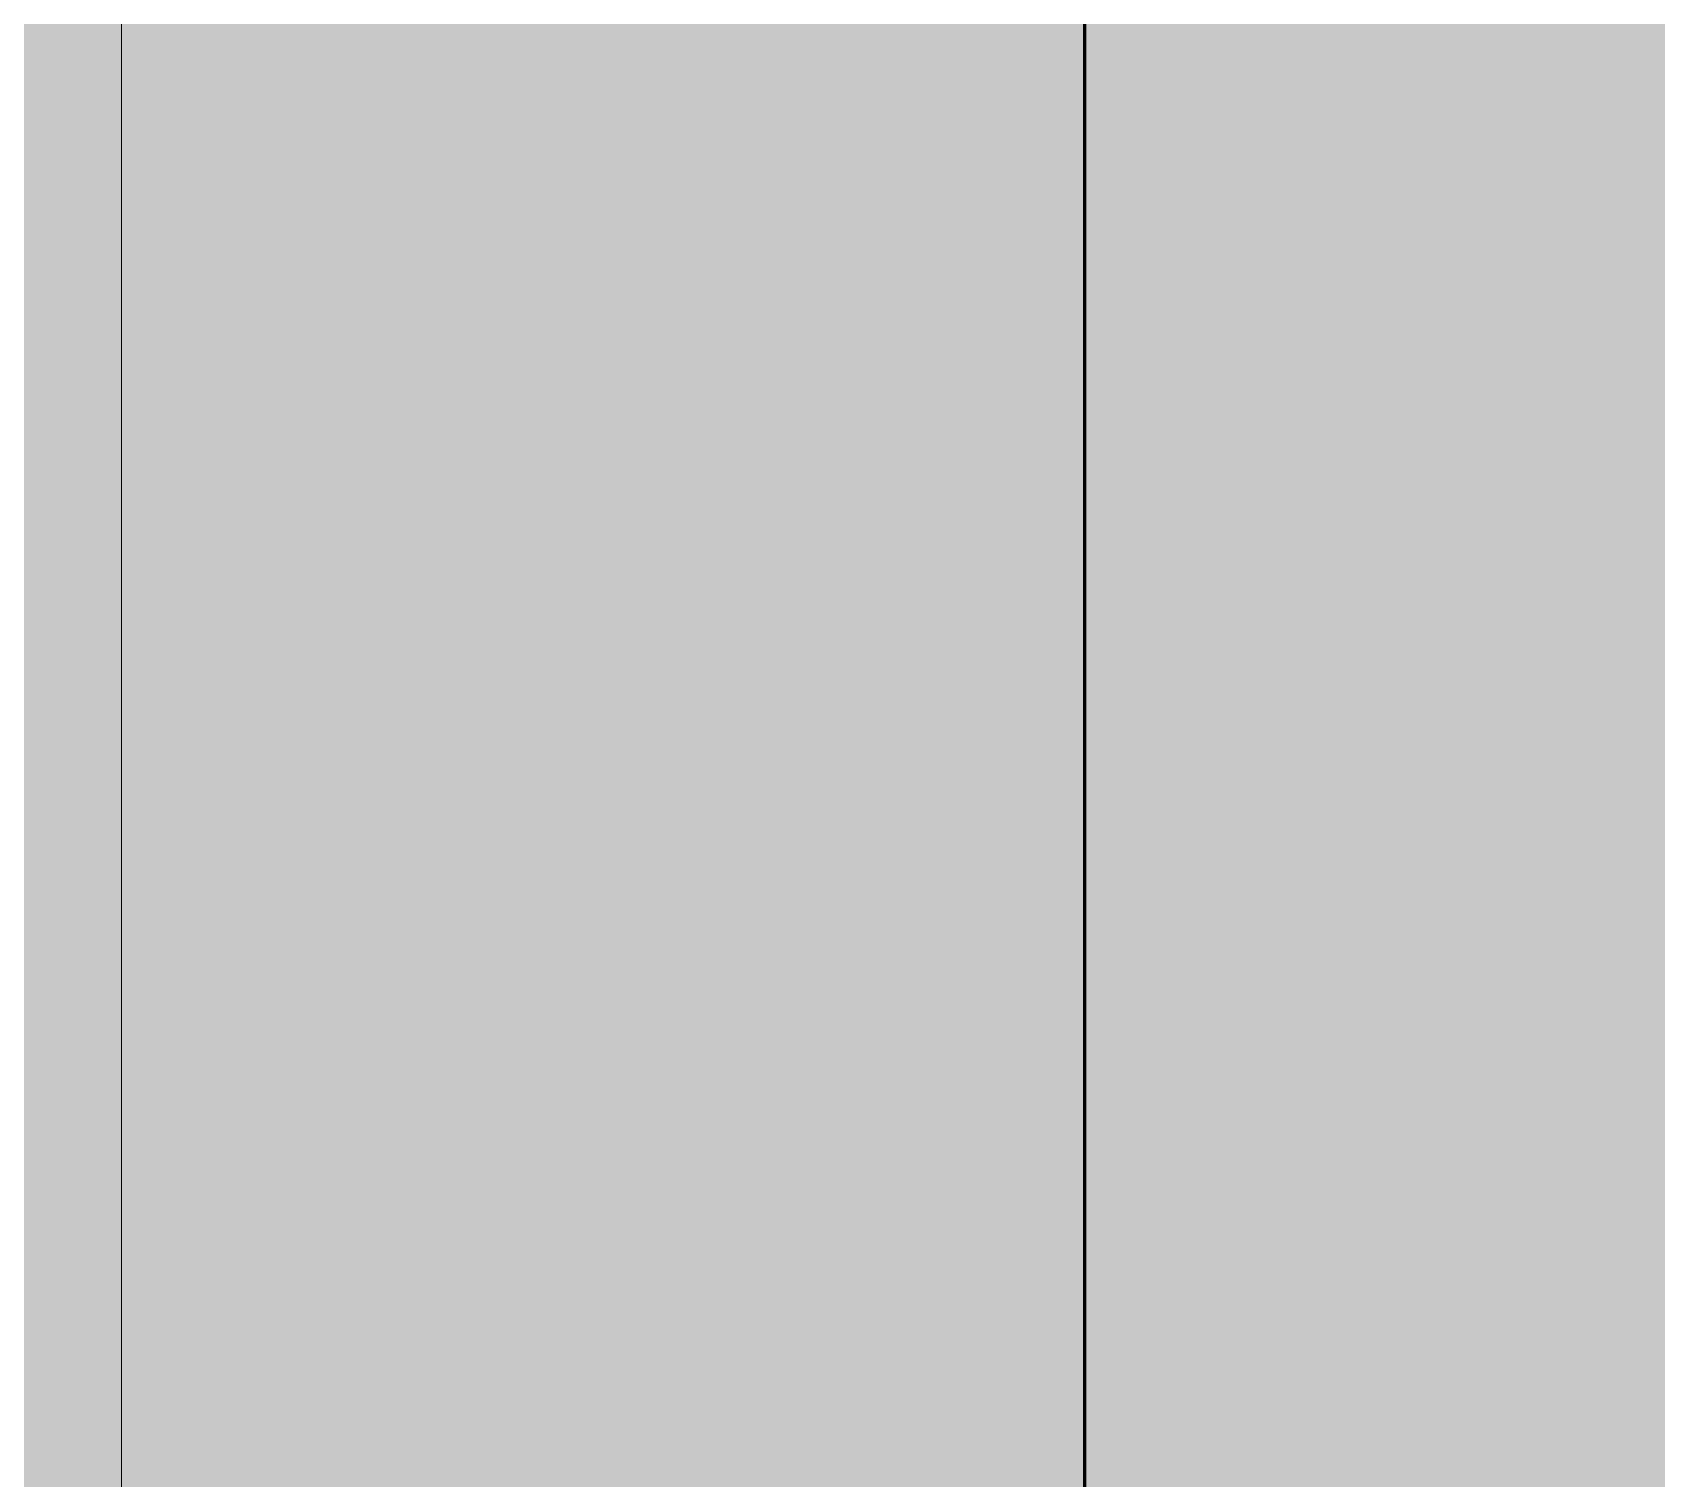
# Model space of a CAD drawing. Header units: inches. Extents: x -4169 to -1846, y 9706 to 12377.
# Drawn here: x -3852.531 to -3851.477, y 10363.928 to 10364.867 of the extents above; entities that cross this region are included whole.
import ezdxf

# ---------------------------------------------------------------- set-up
doc = ezdxf.new("R2010")
doc.units = ezdxf.units.IN
doc.header["$MEASUREMENT"] = 0
for name, color, linetype, lineweight in [('0-1', 7, 'Continuous', 5), ('0-2', 50, 'Continuous', 18), ('A-GENM-8', 253, 'Continuous', 9), ('A-WALL-4', 10, 'Continuous', 60), ('A-WALL-5', 50, 'Continuous', 18)]:
    doc.layers.add(name, color=color, linetype=linetype, lineweight=lineweight)

# ---------------------------------------------------------------- blocks, each defined once
blk = doc.blocks.new('V-Series_EWC4_SPVU_RFA_2015 - 2ND AND 3RD FLOOR-2226480-ENLARGED RCP - 3RD FLOOR PLAN')
at = {"layer": 'A-GENM-8'}
blk.add_hatch(color=256, dxfattribs=at).paths.add_polyline_path([(-3488.3612, 12087.4019), (-3487.9237, 12087.4019), (-3487.9237, 12109.7144), (-3488.3612, 12109.7144), (-3488.3612, 12115.8394), (-3515.3612, 12115.8394), (-3515.3612, 12109.7144), (-3515.7987, 12109.7144), (-3515.7987, 12087.4019), (-3515.3612, 12087.4019), (-3515.3612, 12092.3248), (-3488.3612, 12092.3248), (-3488.3612, 12088.0557)], flags=0)
blk = doc.blocks.new('CTR - 1st Phase - Shell_rvt-1-ENLARGED RCP - 3RD FLOOR PLAN')
at = {"layer": 'A-WALL-4'}
blk.add_line((-3851.8487, 10433.6152), (-3851.8487, 10320.9761), dxfattribs=at)
at = {"layer": 'A-WALL-5'}
blk.add_line((-3852.4737, 10434.5527), (-3852.4737, 10320.0386), dxfattribs=at)
at = {"layer": '0-2', "rotation": 90.00000000000007}
blk.add_blockref('V-Series_EWC4_SPVU_RFA_2015 - 2ND AND 3RD FLOOR-2226480-ENLARGED RCP - 3RD FLOOR PLAN', (8257.8657, 13879.1881), dxfattribs=at)

msp = doc.modelspace()

# ---------------------------------------------------------------- block references
at = {"layer": '0-1'}
msp.add_blockref('CTR - 1st Phase - Shell_rvt-1-ENLARGED RCP - 3RD FLOOR PLAN', (0, 0), dxfattribs=at)

doc.saveas('drawing.dxf')
